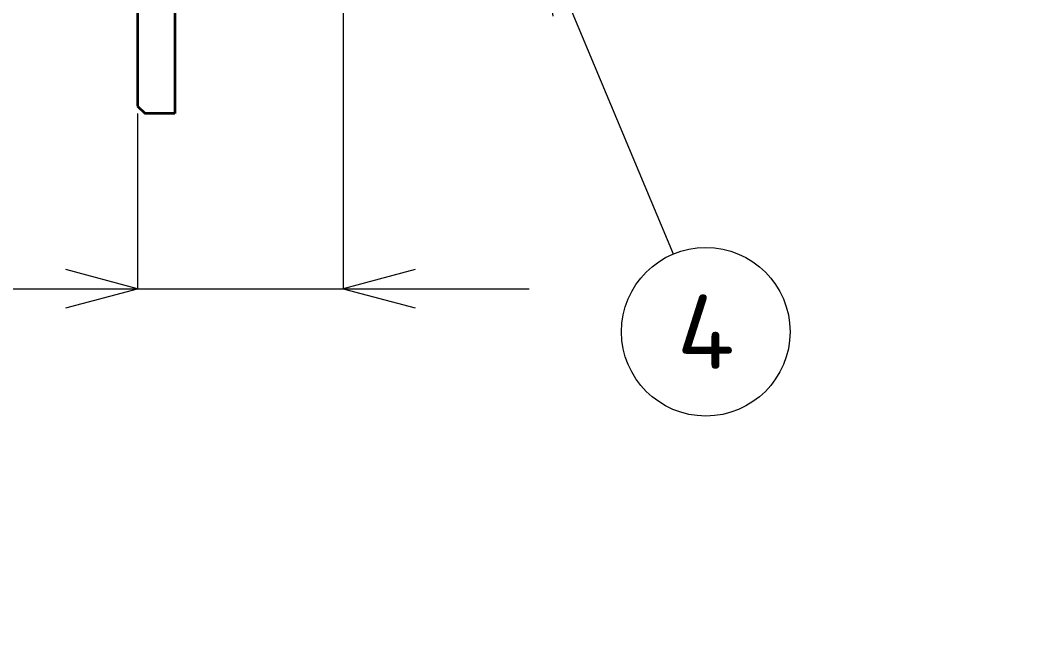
# Model space of a CAD drawing. Extents: x 23 to 417, y 3 to 294.
# Drawn here: x 130.62 to 157.56, y 66.81 to 83.23 of the extents above; entities that cross this region are included whole.
import ezdxf
from ezdxf.enums import TextEntityAlignment as Align

# ---------------------------------------------------------------- set-up
doc = ezdxf.new("R2010")
doc.units = 0
doc.layers.get('0').update_dxf_attribs({"lineweight": 13})
doc.styles.get("Standard").update_dxf_attribs({"font": 'isocp.shx'})
doc.dimstyles.get("Standard").update_dxf_attribs({"dimtxt": 2.5, "dimasz": 2.5, "dimexe": 1.25, "dimexo": 0.625, "dimtad": 1, "dimtxsty": 'Standard', "dimcen": 2.5, "dimadec": 0, "dimazin": 0, "dimtfac": 1, "dimtmove": 0, "dimatfit": 0, "dimfxl": 0, "dimarcsym": 0})

# ---------------------------------------------------------------- blocks, each defined once
blk = doc.blocks.new('*D489')
at = {"color": 30, "lineweight": 13}
for p, q in [((139.311, 96.489), (139.311, 76.005)), ((115.691, 76.005), (144.311, 76.005))]:
    blk.add_line(p, q, dxfattribs=at)
at = {"color": 30, "lineweight": 13, "ltscale": 0.117668}
blk.add_line((133.781, 80.712), (133.781, 76.005), dxfattribs=at)
at = {"color": 30, "lineweight": 13}
for points in [[(131.849, 75.488), (133.781, 76.005), (131.849, 76.523)], [(141.243, 76.523), (139.311, 76.005), (141.243, 75.488)]]:
    blk.add_lwpolyline(points, dxfattribs=at)
for s, height, width, p, p2 in [('[', 2, 1.552527, (124.729, 78.005), (125.505, 78.005)), (']', 2, 1.552524, (129.059, 78.005), (129.835, 78.005)), ('27.7', 2, 1.341762, (115.691, 78.005), (121.729, 78.005)), ('1', 2, 2.21984, (126.505, 78.005), (128.059, 78.005)), ('/', 1, 1.818182, (122.729, 78.505), (123.729, 78.505))]:
    blk.add_text(s, height=height, dxfattribs=dict(at, width=width)).set_placement(p, p2, align=Align.FIT)
blk = doc.blocks.new('*D490')
at = {"color": 30, "lineweight": 13}
for p, q in [((151.461, 111.851), (178.896, 111.851)), ((176.896, 66.805), (176.896, 111.851))]:
    blk.add_line(p, q, dxfattribs=at)
at = {"color": 30, "lineweight": 13, "ltscale": 0.108962}
blk.add_line((174.538, 97.812), (178.896, 97.812), dxfattribs=at)
at = {"color": 30, "lineweight": 13}
for points in [[(177.414, 109.92), (176.896, 111.851), (176.379, 109.92)], [(176.379, 99.744), (176.896, 97.812), (177.414, 99.744)]]:
    blk.add_lwpolyline(points, dxfattribs=at)
for s, height, width, p, p2 in [(']', 2, 1.552522, (174.896, 85.857), (174.896, 86.634)), ('2.76', 2, 1.443275, (174.896, 78.219), (174.896, 84.857)), ('[', 2, 1.552527, (174.896, 76.443), (174.896, 77.219)), ('/', 1, 1.818182, (174.396, 74.443), (174.396, 75.443)), ('70.2', 2, 1.436744, (174.896, 66.805), (174.896, 73.443))]:
    blk.add_text(s, height=height, rotation=90, dxfattribs=dict(at, width=width)).set_placement(p, p2, align=Align.FIT)
blk = doc.blocks.new('BLOCK2930')
at = {"color": 7, "lineweight": 13}
blk.add_line((20, -70), (37.51, -111.86), dxfattribs=at)
blk.add_lwpolyline([(26.12, -77.91), (20, -70), (21.34, -79.91)], dxfattribs=at)
blk.add_circle((41.89, -122.32), 11.33, dxfattribs=at)
blk.add_text('4', height=10, dxfattribs=at).set_placement((38, -127.32), (45.77, -127.32), align=Align.FIT)
blk = doc.blocks.new('BLOCK2931')
at = {"color": 7, "lineweight": 35, "ltscale": 0.375}
blk.add_line((-34.5, -77), (-34.5, -92), dxfattribs=at)
at = {"color": 7, "lineweight": 35, "ltscale": 0.400054}
blk.add_line((-29.5, -77), (-29.5, -93), dxfattribs=at)
at = {"color": 7, "lineweight": 35, "ltscale": 0.035355}
blk.add_line((-34.5, -92), (-33.5, -93), dxfattribs=at)
at = {"color": 7, "lineweight": 35, "ltscale": 0.1}
blk.add_line((-29.5, -93), (-33.5, -93), dxfattribs=at)

msp = doc.modelspace()

# ---------------------------------------------------------------- block references
at = {"lineweight": 0, "xscale": 0.2, "yscale": 0.2, "zscale": 0.2}
for name in ['BLOCK2931', 'BLOCK2930']:
    msp.add_blockref(name, (140.6807, 99.3118), dxfattribs=at)

# ---------------------------------------------------------------- dimensions: what is measured, and where the dimension line sits
at = {"color": 0, "lineweight": 0}
for base, p1, p2, angle, picture, middle in [((176.89638, 97.81191), (150.46065, 111.85148), (173.53791, 97.81191), 269.99857, '*D490', (176.89638, 76.71944)), ((133.7807, 76.0052), (139.3107, 96.6887), (133.7807, 80.9119), 179.99905, '*D489', (122.7632, 76.0052))]:
    dim = msp.add_linear_dim(base=base, p1=p1, p2=p2, angle=angle, dimstyle='Standard', override={"dimlfac": 5}, dxfattribs=at)
    dim.commit()
    dim.dimension.update_dxf_attribs({"geometry": picture, "text_midpoint": middle, "dimtype": 160})

doc.saveas('drawing.dxf')
